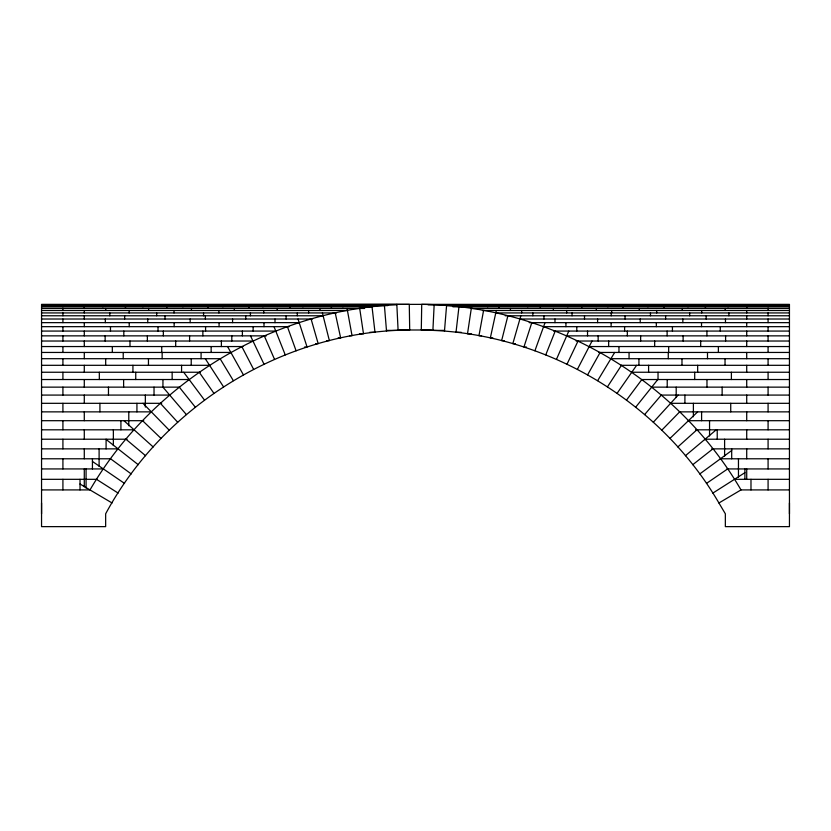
<?xml version="1.0" encoding="UTF-8"?>
<svg xmlns="http://www.w3.org/2000/svg" width="831" height="831" viewBox="0 0 831 831"><rect width="100%" height="100%" fill="white"/><g stroke="black" fill="none" stroke-linecap="round" stroke-linejoin="round"><path stroke-width="1.25" d="M41.55 513.807L41.55 502.984M789.45 513.807L789.45 502.984M434.156 304.78L432.899 330.385L421.296 330L421.722 304.364C550.828 305.455 676.143 378.282 741.003 489.916L718.929 502.984C660.375 402.36 549.208 335.277 432.899 330.385L444.533 330.385M444.471 331.154L446.642 304.78M458.961 306.816L456.011 332.296L461.195 332.296M471.541 306.816L467.51 333.813L471.312 333.813M483.569 310.493L478.957 335.714L481.554 335.714M496.304 310.493L490.332 337.988L492.908 337.988M507.897 315.77L501.633 340.637L504.157 340.637M520.84 315.77L512.831 343.66L515.428 343.66M531.809 322.646L523.925 347.046L526.511 347.046M534.904 350.796L545.032 322.646M545.749 354.899L555.222 331.07M556.458 359.366L568.799 331.07M567.012 364.175L578.033 341.022M577.41 369.328L592.046 341.022M587.621 374.823L600.138 352.448M41.55 304.78L409.278 304.364L409.704 330C284.94 330.873 164.735 404.084 105.651 513.807L105.651 526.636L41.55 526.636L41.55 304.364L789.45 304.364L789.45 526.636L725.349 526.636L725.349 513.807L718.929 502.984M597.655 380.65L614.67 352.448M396.844 304.78C272.069 310.025 152.811 381.98 89.997 489.916L41.55 489.916M607.482 386.81L621.453 365.308M617.111 393.292L636.619 365.308M626.522 400.075L641.864 379.528M635.694 407.169L657.799 379.528M644.638 414.565L661.299 395.078M653.322 422.241L678.158 395.078M661.756 430.209L679.675 411.864M669.931 438.446L697.645 411.864M677.826 446.953L696.897 429.814M685.43 455.71L716.239 429.814M692.742 464.716L712.905 448.865M699.764 473.95L731.696 450.516M706.464 483.413L727.634 468.933M712.863 493.095L744.898 472.683M428.058 304.78L789.45 304.78M41.55 305.59L387.89 305.59M446.579 305.59L789.45 305.59M41.55 306.816L372.039 306.816M452.926 306.816L789.45 306.816M41.55 308.457L364.58 308.457M471.302 308.457L789.45 308.457M41.55 310.493L347.431 310.493M482.437 310.493L789.45 310.493M41.55 312.934L336.472 312.934M495.775 312.934L789.45 312.934M41.55 315.77L323.103 315.77M505.206 315.77L789.45 315.77M41.55 319.011L312.581 319.011M519.905 319.011L789.45 319.011M41.55 322.646L299.191 322.646M529.181 322.646L789.45 322.646M41.55 326.666L289.167 326.666M543.588 326.666L789.45 326.666M399.379 330L431.621 330M386.467 330.385L398.101 330.385L396.823 304.364M41.55 331.07L275.778 331.07M553.591 331.07L789.45 331.07M369.805 332.296L374.989 332.296L371.893 305.59M359.594 333.813L363.49 333.813L359.698 308.457M349.477 335.714L352.043 335.714L347.057 308.457M41.55 335.859L266.335 335.859M566.711 335.859L789.45 335.859M338.103 337.988L340.668 337.988L335.225 312.934M326.812 340.637L329.367 340.637L322.397 312.934M41.55 341.022L252.967 341.022M576.122 341.022L789.45 341.022M315.603 343.66L318.169 343.66L311.095 319.011M41.55 346.548L242.932 346.548M589.179 346.548L789.45 346.548M304.51 347.046L307.075 347.046L298.017 319.011M41.55 352.448L230.862 352.448M598.756 352.448L789.45 352.448M41.55 358.701L220.277 358.701M610.899 358.701L789.45 358.701M41.55 365.308L209.547 365.308M621.006 365.308L789.45 365.308M41.55 372.246L200.313 372.246M631.778 372.246L789.45 372.246M41.55 379.528L189.136 379.528M641.729 379.528L789.45 379.528M41.55 387.142L179.527 387.142M651.712 387.142L789.45 387.142M41.55 395.078L169.701 395.078M660.78 395.078L789.45 395.078M41.55 403.315L161.671 403.315M670.627 403.315L789.45 403.315M41.55 411.864L151.325 411.864M679.374 411.864L789.45 411.864M41.55 420.694L143.742 420.694M688.432 420.694L789.45 420.694M41.55 429.814L134.103 429.814M695.516 429.814L789.45 429.814M41.55 439.215L127.091 439.215M705.062 439.215L789.45 439.215M704.595 439.599L705.374 439.599M41.55 448.865L118.095 448.865M711.679 448.865L789.45 448.865M41.55 458.785L110.481 458.785M720.435 458.785L789.45 458.785M41.55 468.933L103.366 468.933M726.99 468.933L789.45 468.933M41.55 479.321L97.31 479.321M734.49 479.321L789.45 479.321M740.785 489.916L789.45 489.916M80.015 484.016L112.071 502.984M96.51 479.321L118.137 493.095M92.438 461.454L124.536 483.413M110.565 458.785L131.236 473.95M106.088 439.433L138.258 464.716M125.938 439.215L145.57 455.71M123.944 420.694L153.184 446.953M142.568 420.694L161.069 438.446M142.994 403.315L169.244 430.209M160.373 403.315L177.678 422.241M186.362 414.565L162.918 387.142L162.969 379.528M179.288 387.142L195.306 407.169M183.693 372.246L204.478 400.075M199.222 372.246L213.889 393.292M205.267 358.701L223.518 386.81M220.101 358.701L233.345 380.65M227.559 346.548L243.379 374.823M241.821 346.548L253.59 369.328M250.505 335.859L263.988 364.175M264.289 335.859L274.542 359.366M274.022 326.666L285.251 354.899M287.412 326.666L296.096 350.796M384.421 305.59L386.529 331.154M768.083 305.59L768.083 306.816M768.083 308.457L768.083 310.493M768.083 312.934L768.083 315.77M768.083 319.011L768.083 322.646M768.083 326.666L768.083 331.07M768.083 335.859L768.083 341.022M768.083 346.548L768.083 352.448M768.083 358.701L768.083 365.308M768.083 372.246L768.083 379.528M768.083 387.142L768.083 395.078M768.083 403.315L768.083 411.864M768.083 420.694L768.083 429.814M768.083 439.215L768.083 448.865M768.083 458.785L768.083 468.933M768.083 479.321L768.083 489.916M750.985 479.321L750.985 489.916M746.716 304.78L746.716 305.59M746.716 306.816L746.716 308.457M746.716 310.493L746.716 312.934M746.716 315.77L746.716 319.011M746.716 322.646L746.716 326.666M746.716 331.07L746.716 335.859M746.716 341.022L746.716 346.548M746.716 352.448L746.716 358.701M746.716 365.308L746.716 372.246M746.716 379.528L746.716 387.142M746.716 395.078L746.716 403.315M746.716 411.864L746.716 420.694M746.716 429.814L746.716 439.215M746.716 448.865L746.716 458.785M746.716 468.933L746.716 479.321M744.898 468.933L744.898 479.321M738.458 458.785L738.458 477.378M731.696 448.865L731.696 458.785M731.394 372.246L731.394 379.528M730.729 403.315L730.729 411.864M728.87 312.934L728.87 315.77M728.039 305.59L728.039 306.816M725.598 335.859L725.598 341.022M725.463 319.011L725.463 322.646M725.141 308.457L725.141 310.493M725.037 358.701L725.037 365.308M724.611 439.215L724.611 456.177M722.139 387.142L722.139 395.078M720.259 326.666L720.259 331.07M718.379 346.548L718.379 352.448M717.226 429.814L717.226 439.215M709.549 420.694L709.549 435.932M707.493 352.448L707.493 358.701M706.921 331.07L706.921 335.859M706.973 379.528L706.973 387.142M706.163 315.77L706.163 319.011M705.446 306.816L705.446 308.457M701.655 304.78L701.655 305.59M701.707 310.493L701.707 312.934M701.52 322.646L701.52 326.666M701.603 411.864L701.603 420.694M700.689 341.022L700.689 346.548M697.656 365.308L697.656 372.246M694.706 372.246L694.706 379.528M693.386 403.315L693.386 416.757M689.668 312.934L689.668 315.77M687.995 305.59L687.995 306.816M684.91 395.078L684.91 403.315M683.124 335.859L683.124 341.022M682.843 319.011L682.843 322.646M682.199 308.457L682.199 310.493M681.981 358.701L681.981 365.308M676.195 387.142L676.195 397.509M672.435 326.666L672.435 331.07M668.664 346.548L668.664 352.448M668.269 352.448L668.269 358.701M667.22 379.528L667.22 387.142M667.116 331.07L667.116 335.859M665.61 315.77L665.61 319.011M664.187 306.816L664.187 308.457M658.027 372.246L658.027 379.528M656.698 310.493L656.698 312.934M656.594 304.78L656.594 305.59M656.324 322.646L656.324 326.666M654.672 341.022L654.672 346.548M650.465 312.934L650.465 315.77M648.596 365.308L648.596 372.246M647.941 305.59L647.941 306.816M640.639 335.859L640.639 341.022M640.223 319.011L640.223 322.646M639.247 308.457L639.247 310.493M638.935 358.701L638.935 365.308M629.057 352.448L629.057 358.701M627.322 331.07L627.322 335.859M625.057 315.77L625.057 319.011M624.611 326.666L624.611 331.07M622.918 306.816L622.918 308.457M618.96 346.548L618.96 352.448M611.678 310.493L611.678 312.934M611.533 304.78L611.533 305.59M611.252 312.934L611.252 315.77M611.128 322.646L611.128 326.666M608.656 341.022L608.656 346.548M607.897 305.59L607.897 306.816M598.154 335.859L598.154 341.022M597.603 319.011L597.603 322.646M596.305 308.457L596.305 310.493M587.527 331.07L587.527 335.859M584.505 315.77L584.505 319.011M581.648 306.816L581.648 308.457M576.787 326.666L576.787 331.07M572.05 312.934L572.05 315.77M567.853 305.59L567.853 306.816M566.669 310.493L566.669 312.934M566.472 304.78L566.472 305.59M565.932 322.646L565.932 326.666M554.983 319.011L554.983 322.646M553.363 308.457L553.363 310.493M543.952 315.77L543.952 319.011M540.389 306.816L540.389 308.457M532.837 312.934L532.837 315.77M527.81 305.59L527.81 306.816M521.66 310.493L521.66 312.934M521.411 304.78L521.411 305.59M510.421 308.457L510.421 310.493M499.119 306.816L499.119 308.457M487.766 305.59L487.766 306.816M476.35 304.78L476.35 305.59M354.473 304.78L354.473 305.59M342.933 305.59L342.933 306.816M331.434 306.816L331.434 308.457M319.997 308.457L319.997 310.493M309.444 304.78L309.444 305.59M308.613 310.493L308.613 312.934M302.931 305.59L302.931 306.816M297.311 312.934L297.311 315.77M290.248 306.816L290.248 308.457M286.103 315.77L286.103 319.011M277.149 308.457L277.149 310.493M274.999 319.011L274.999 322.646M264.414 304.78L264.414 305.59M263.998 322.646L263.998 326.666M263.749 310.493L263.749 312.934M262.928 305.59L262.928 306.816M253.133 326.666L253.133 331.07M250.432 312.934L250.432 315.77M249.051 306.816L249.051 308.457M245.737 315.77L245.737 319.011M242.392 331.07L242.392 335.859M234.3 308.457L234.3 310.493M232.576 319.011L232.576 322.646M231.807 335.859L231.807 341.022M222.926 305.59L222.926 306.816M221.389 341.022L221.389 346.548M219.384 304.78L219.384 305.59M219.072 322.646L219.072 326.666M218.885 310.493L218.885 312.934M211.147 346.548L211.147 352.448M207.864 306.816L207.864 308.457M205.579 326.666L205.579 331.07M205.382 315.77L205.382 319.011M203.553 312.934L203.553 315.77M202.868 331.07L202.868 335.859M201.081 352.448L201.081 358.701M191.452 308.457L191.452 310.493M191.223 358.701L191.223 365.308M190.164 319.011L190.164 322.646M189.593 335.859L189.593 341.022M182.924 305.59L182.924 306.816M181.574 365.308L181.574 372.246M175.694 341.022L175.694 346.548M174.354 304.78L174.354 305.59M174.146 322.646L174.146 326.666M174.022 310.493L174.022 312.934M172.152 372.246L172.152 379.528M166.667 306.816L166.667 308.457M165.016 315.77L165.016 319.011M163.343 331.07L163.343 335.859M162.149 352.448L162.149 358.701M161.733 346.548L161.733 352.448M158.025 326.666L158.025 331.07M156.675 312.934L156.675 315.77M154.026 387.142L154.026 395.078M148.614 308.457L148.614 310.493M148.458 358.701L148.458 365.308M147.752 319.011L147.752 322.646M147.367 335.859L147.367 341.022M145.342 395.078L145.342 407.107M142.922 305.59L142.922 306.816M136.928 403.315L136.928 411.864M135.744 372.246L135.744 379.528M132.929 365.308L132.929 372.246M129.989 341.022L129.989 346.548M129.314 304.78L129.314 305.59M129.148 310.493L129.148 312.934M129.221 322.646L129.221 326.666M128.784 411.864L128.784 425.773M125.481 306.816L125.481 308.457M124.65 315.77L124.65 319.011M123.819 331.07L123.819 335.859M123.622 379.528L123.622 387.142M123.217 352.448L123.217 358.701M120.921 420.694L120.921 429.814M113.359 429.814L113.359 445.561M112.33 346.548L112.33 352.448M110.471 326.666L110.471 331.07M109.796 312.934L109.796 315.77M108.466 387.142L108.466 395.078M106.088 439.215L106.088 448.865M105.766 308.457L105.766 310.493M105.682 358.701L105.682 365.308M105.329 319.011L105.329 322.646M105.142 335.859L105.142 341.022M102.919 305.59L102.919 306.816M99.917 403.315L99.917 411.864M99.325 372.246L99.325 379.528M99.107 448.865L99.107 466.368M92.438 458.785L92.438 468.933M86.071 468.933L86.071 488.088M84.284 304.78L84.284 305.59M84.284 306.816L84.284 308.457M84.284 310.493L84.284 312.934M84.284 315.77L84.284 319.011M84.284 322.646L84.284 326.666M84.284 331.07L84.284 335.859M84.284 341.022L84.284 346.548M84.284 352.448L84.284 358.701M84.284 365.308L84.284 372.246M84.284 379.528L84.284 387.142M84.284 395.078L84.284 403.315M84.284 411.864L84.284 420.694M84.284 429.814L84.284 439.215M84.284 448.865L84.284 458.785M84.284 468.933L84.284 486.831M80.015 479.321L80.015 489.916M62.917 305.59L62.917 306.816M62.917 308.457L62.917 310.493M62.917 312.934L62.917 315.77M62.917 319.011L62.917 322.646M62.917 326.666L62.917 331.07M62.917 335.859L62.917 341.022M62.917 346.548L62.917 352.448M62.917 358.701L62.917 365.308M62.917 372.246L62.917 379.528M62.917 387.142L62.917 395.078M62.917 403.315L62.917 411.864M62.917 420.694L62.917 429.814M62.917 439.215L62.917 448.865M62.917 458.785L62.917 468.933M62.917 479.321L62.917 489.916"/></g></svg>
